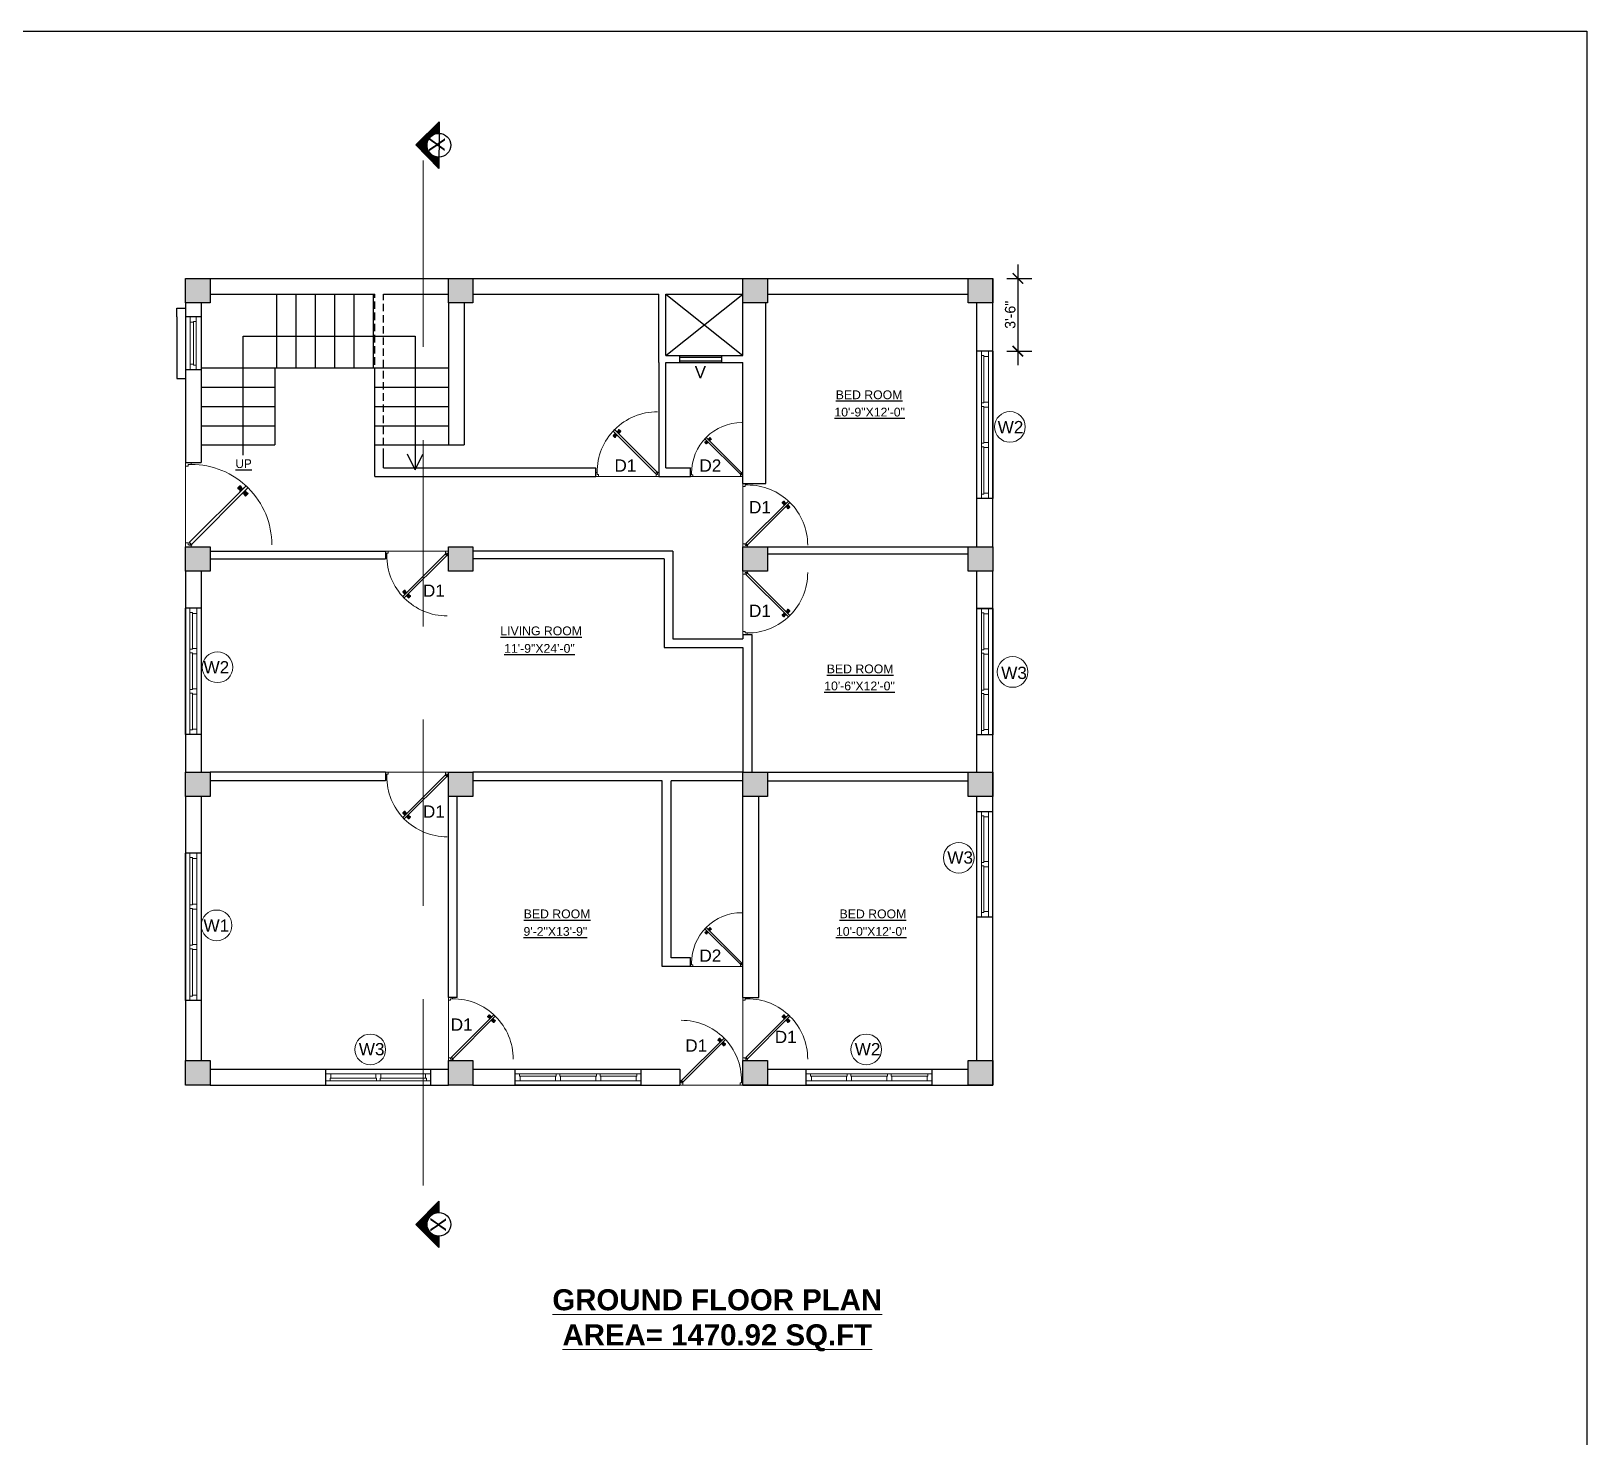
# Model space of a CAD drawing. Header units: inches. Extents: x -343 to 13887, y -13069 to -746.
# Drawn here: x 9922 to 10810, y -8053 to -7251 of the extents above; entities that cross this region are included whole.
import ezdxf

# ---------------------------------------------------------------- set-up
doc = ezdxf.new("R2010")
doc.units = ezdxf.units.IN
doc.header["$LTSCALE"] = 17
doc.header["$MEASUREMENT"] = 0
doc.linetypes.add('21_FP_00$0$HIDDEN', pattern=[0.375, 0.25, -0.125])
doc.linetypes.add('PHANTOM2', pattern=[1.25, 0.625, -0.125, 0.125, -0.125, 0.125, -0.125])
for name, color, linetype, lineweight in [('25 BOT BAR', 12, 'Continuous', 25), ('aa_section_line', 2, 'PHANTOM2', 13), ('DOOR & WIN', 1, 'Continuous', 25), ('OUTLINE', 1, 'Continuous', 25), ('PUERTAS', 7, 'Continuous', 9), ('TEXT', 231, 'Continuous', 20), ('WINDOW FRAME PLAN', 162, 'Continuous', 18)]:
    doc.layers.add(name, color=color, linetype=linetype, lineweight=lineweight)
doc.layers.add('A-Sect-Iden', color=111, linetype='Continuous')
doc.styles.add('ARCHITECTURE', font='stylu.ttf')
doc.styles.add('DIMTEXT', font='arial.ttf', dxfattribs={"height": 6})
doc.styles.add('HEADING', font='swissel.ttf')
doc.dimstyles.new('8 SCALE', dxfattribs={"dimscale": 0, "dimtxt": 6, "dimasz": 6, "dimexe": 8, "dimexo": 8, "dimgap": 1.25, "dimtad": 1, "dimdec": 0, "dimzin": 3, "dimdsep": 46, "dimlunit": 4, "dimtxsty": 'ARCHITECTURE', "dimblk": 'ARCHTICK', "dimcen": 8, "dimdle": 8, "dimclrd": 5, "dimclre": 5, "dimclrt": 7, "dimadec": 0, "dimazin": 0, "dimtfac": 0.75, "dimtdec": 0, "dimtix": 1, "dimtmove": 2, "dimatfit": 3, "dimldrblk": 'ARCHTICK', "dimfxl": 8, "dimfxlon": 1, "dimtolj": 1, "dimtzin": 0, "dimlwd": -1, "dimlwe": -1, "dimarcsym": 0})

# ---------------------------------------------------------------- blocks, each defined once
blk = doc.blocks.new('DFFDFD')
at = {"layer": 'DOOR & WIN'}
for p, q in [((-13646.78, -2252.33), (-13646.78, -2168.33)), ((-13637.78, -2168.33), (-13646.78, -2168.33)), ((-13637.78, -2168.33), (-13637.78, -2252.33)), ((-13637.78, -2252.33), (-13646.78, -2252.33)), ((-13637.78, -2252.33), (-13646.78, -2252.33))]:
    blk.add_line(p, q, dxfattribs=at)
at = {"layer": 'WINDOW FRAME PLAN'}
for p, q in [((-13644.28, -2168.33), (-13644.28, -2170.83)), ((-13644.28, -2249.83), (-13644.28, -2170.83)), ((-13644.28, -2170.83), (-13642.78, -2170.83)), ((-13642.78, -2170.83), (-13642.78, -2171.33)), ((-13642.78, -2171.33), (-13642.78, -2197.83)), ((-13642.78, -2171.33), (-13640.28, -2171.33)), ((-13640.28, -2168.33), (-13640.28, -2171.33)), ((-13640.28, -2171.33), (-13640.28, -2249.33)), ((-13644.28, -2197.83), (-13642.78, -2197.83)), ((-13644.28, -2199.83), (-13642.78, -2199.83)), ((-13642.78, -2197.33), (-13640.28, -2197.33)), ((-13642.78, -2199.83), (-13642.78, -2200.33)), ((-13642.78, -2199.83), (-13642.78, -2220.83)), ((-13642.78, -2200.33), (-13640.28, -2200.33)), ((-13644.28, -2220.83), (-13642.78, -2220.83)), ((-13644.28, -2222.83), (-13642.78, -2222.83)), ((-13642.78, -2220.33), (-13640.28, -2220.33)), ((-13642.78, -2220.83), (-13642.78, -2220.33)), ((-13642.78, -2222.83), (-13642.78, -2249.33)), ((-13642.78, -2223.33), (-13640.28, -2223.33)), ((-13644.28, -2252.33), (-13644.28, -2249.83)), ((-13644.28, -2249.83), (-13642.78, -2249.83)), ((-13642.78, -2249.33), (-13640.28, -2249.33)), ((-13642.78, -2249.83), (-13642.78, -2249.33)), ((-13640.28, -2252.33), (-13640.28, -2249.33))]:
    blk.add_line(p, q, dxfattribs=at)
blk = doc.blocks.new('3ft')
at = {"layer": 'PUERTAS', "color": 6}
for p, q in [((1.01, 2.52), (25.23, 26.74)), ((26.05, 25.92), (25.23, 26.74)), ((26.05, 25.92), (1.77, 1.64)), ((0, 2.4), (0, 0)), ((0.72, 2.4), (0, 2.4)), ((1.6, 0), (0, 0)), ((0.72, 1.52), (0.72, 2.44)), ((0.8, 1.52), (0.72, 1.52)), ((0.8, 1.52), (0.8, 2.41)), ((0.8, 1.2), (0.8, 1.52)), ((1.6, 1.2), (0.8, 1.2)), ((1.57, 1.84), (0.94, 2.47)), ((1.63, 1.89), (0.97, 2.55)), ((1.63, 1.89), (1.57, 1.84)), ((1.77, 1.64), (1.57, 1.84)), ((1.6, 0), (1.6, 1.2)), ((34.4, 0), (34.4, 1.2)), ((34.4, 1.2), (35.2, 1.2)), ((34.4, 0), (36, 0)), ((35.2, 1.2), (35.2, 2.4)), ((35.2, 2.4), (36, 2.4)), ((36, 0), (36, 2.4))]:
    blk.add_line(p, q, dxfattribs=at)
at = {"layer": 'PUERTAS', "color": 1}
for p, q in [((22.58, 26.7), (22.14, 26.26)), ((22.67, 26.73), (22.17, 26.23)), ((22.61, 26.67), (22.58, 26.7)), ((23.45, 25.91), (22.79, 26.73)), ((21.67, 25.73), (22.17, 26.23)), ((22.49, 24.95), (21.67, 25.61)), ((21.7, 25.82), (22.14, 26.26)), ((21.73, 25.79), (21.7, 25.82)), ((22.6, 24.96), (23.02, 25.38)), ((22.61, 24.25), (22.92, 24.72)), ((22.62, 24.13), (22.61, 24.14)), ((22.7, 25.07), (22.71, 25.06)), ((22.82, 25.06), (23.08, 25.32)), ((22.94, 24.95), (22.83, 25.07)), ((22.92, 24.72), (22.92, 24.72)), ((22.93, 24.94), (23.19, 25.21)), ((22.93, 24.84), (22.93, 24.83)), ((23.44, 25.81), (23.02, 25.38)), ((23.34, 25.58), (23.08, 25.32)), ((23.46, 25.47), (23.19, 25.21)), ((23.33, 25.7), (23.34, 25.69)), ((23.45, 25.46), (23.33, 25.57)), ((23.44, 23.31), (23.45, 23.3)), ((23.56, 23.3), (24.03, 23.61)), ((23.57, 25.47), (23.57, 25.47)), ((24.15, 25.79), (23.68, 25.48)), ((23.68, 25.48), (23.68, 25.48)), ((24.03, 23.61), (24.03, 23.62)), ((24.14, 23.62), (24.14, 23.62)), ((24.25, 23.62), (24.51, 23.89)), ((24.27, 25.78), (24.26, 25.79)), ((24.26, 23.29), (24.69, 23.71)), ((24.26, 23.63), (24.37, 23.52)), ((24.26, 23.18), (24.92, 22.37)), ((24.37, 23.52), (24.63, 23.77)), ((24.37, 23.4), (24.37, 23.4)), ((24.78, 24.15), (24.51, 23.89)), ((24.89, 24.03), (24.63, 23.77)), ((25.11, 24.14), (24.69, 23.71)), ((24.77, 24.14), (24.88, 24.03)), ((24.79, 24.38), (24.78, 24.37)), ((24.78, 24.26), (24.78, 24.26)), ((25.1, 24.84), (24.79, 24.38)), ((25, 24.03), (25, 24.03)), ((25.04, 22.36), (25.54, 22.86)), ((25.09, 24.96), (25.1, 24.95)), ((25.1, 22.42), (25.13, 22.39)), ((25.13, 22.39), (25.57, 22.83)), ((25.22, 24.14), (26.03, 23.48)), ((26.04, 23.37), (25.54, 22.86)), ((26.01, 23.27), (25.57, 22.83)), ((25.98, 23.3), (26.01, 23.27))]:
    blk.add_line(p, q, dxfattribs=at)
at = {"layer": 'PUERTAS', "color": 8}
for p, q in [((23.41, 25.77), (22.65, 26.71)), ((23.46, 25.83), (22.72, 26.75)), ((22.57, 24.94), (21.65, 25.68)), ((22.63, 24.99), (21.69, 25.75)), ((22.74, 25.1), (21.84, 25.9)), ((22.13, 26.28), (21.98, 26.13)), ((22.88, 25.24), (22.01, 26.06)), ((22.13, 26.28), (22.27, 26.42)), ((22.29, 26.41), (22.27, 26.42)), ((23.16, 25.52), (22.34, 26.39)), ((23.3, 25.66), (22.5, 26.56)), ((22.69, 24.32), (23.02, 24.83)), ((22.95, 24.96), (22.84, 25.07)), ((22.98, 24.99), (22.86, 25.1)), ((23.03, 25.04), (22.91, 25.15)), ((22.91, 24.53), (23.1, 24.91)), ((23.11, 25.12), (22.99, 25.23)), ((23.13, 24.76), (23.18, 24.99)), ((23.28, 25.3), (23.17, 25.41)), ((23.36, 25.37), (23.25, 25.49)), ((23.31, 24.94), (23.28, 25.08)), ((23.41, 25.43), (23.3, 25.54)), ((23.46, 25.09), (23.32, 25.13)), ((23.44, 25.45), (23.33, 25.56)), ((23.64, 25.27), (23.41, 25.22)), ((23.87, 25.49), (23.49, 25.3)), ((24.08, 25.71), (23.57, 25.38)), ((23.63, 23.38), (24.14, 23.72)), ((23.84, 23.6), (24.22, 23.79)), ((24.07, 23.82), (24.3, 23.88)), ((24.25, 24), (24.39, 23.97)), ((24.25, 23.26), (24.99, 22.34)), ((24.27, 23.64), (24.38, 23.53)), ((24.3, 23.67), (24.41, 23.56)), ((24.3, 23.32), (25.06, 22.38)), ((24.35, 23.72), (24.46, 23.61)), ((24.4, 24.15), (24.43, 24.01)), ((24.41, 23.43), (25.2, 22.53)), ((24.43, 23.8), (24.54, 23.69)), ((24.58, 24.33), (24.52, 24.1)), ((24.55, 23.57), (25.37, 22.7)), ((24.6, 23.97), (24.72, 23.86)), ((24.8, 24.56), (24.61, 24.18)), ((25.02, 24.77), (24.68, 24.26)), ((24.68, 24.05), (24.79, 23.94)), ((24.73, 24.1), (24.85, 23.99)), ((24.76, 24.13), (24.87, 24.02)), ((24.83, 23.85), (25.7, 23.03)), ((24.97, 23.99), (25.87, 23.2)), ((25.08, 24.1), (26.02, 23.34)), ((25.14, 24.15), (26.06, 23.41)), ((25.58, 22.82), (25.43, 22.67)), ((25.58, 22.82), (25.73, 22.97)), ((25.72, 22.98), (25.73, 22.97)), ((0, 0), (36, 0))]:
    blk.add_line(p, q, dxfattribs=at)
at = {"layer": 'PUERTAS', "color": 2}
for p, q in [((21.99, 26.11), (21.98, 26.13)), ((25.42, 22.68), (25.43, 22.67))]:
    blk.add_line(p, q, dxfattribs=at)
at = {"layer": 'PUERTAS', "color": 6}
for radius in [0.155, 0.0752]:
    blk.add_circle((0.82, 2.56), radius, dxfattribs=at)
blk.add_arc((0.82, 2.56), 34.38, 359.72845, 90.03333, dxfattribs=at)
at = {"layer": 'PUERTAS', "color": 1}
for centre, start, end in [((22.73, 26.68), 38.92363, 135), ((22.54, 25.01), 231.07637, 315), ((22.67, 24.2), 135, 225), ((22.77, 25.12), 225, 315), ((22.99, 24.89), 135, 219.74275), ((22.87, 24.78), 315, 39.74275), ((23.28, 25.63), 315, 45), ((23.39, 25.86), 315, 38.92363), ((23.51, 23.36), 225, 315), ((23.51, 25.41), 50.25725, 135), ((23.62, 25.53), 230.25725, 315), ((24.09, 23.56), 50.25725, 135), ((24.2, 23.68), 230.25725, 315), ((24.2, 25.73), 45, 135), ((24.32, 23.23), 135, 218.92363), ((24.42, 23.46), 135, 225), ((24.84, 24.31), 135, 219.74275), ((24.72, 24.21), 315, 39.74275), ((24.94, 23.98), 45, 135), ((24.98, 22.42), 218.92363, 315), ((25.04, 24.89), 315, 45), ((25.17, 24.08), 51.07637, 135), ((25.98, 23.42), 315, 51.07637)]:
    blk.add_arc(centre, 0.08, start, end, dxfattribs=at)
blk = doc.blocks.new('*U2802')
at = {"color": 3, "xscale": -1}
blk.add_blockref('3ft', (42, 0), dxfattribs=at)
blk = doc.blocks.new('ffddd')
at = {"layer": 'DOOR & WIN'}
for p, q in [((-13345.31, -2388.07), (-13345.31, -2316.07)), ((-13336.31, -2316.07), (-13345.31, -2316.07)), ((-13336.31, -2316.07), (-13336.31, -2388.07)), ((-13336.31, -2388.07), (-13345.31, -2388.07)), ((-13336.31, -2388.07), (-13345.31, -2388.07))]:
    blk.add_line(p, q, dxfattribs=at)
at = {"layer": 'WINDOW FRAME PLAN'}
for p, q in [((-13342.81, -2316.07), (-13342.81, -2318.57)), ((-13338.81, -2316.07), (-13338.81, -2319.07)), ((-13342.81, -2385.57), (-13342.81, -2318.57)), ((-13342.81, -2318.57), (-13341.31, -2318.57)), ((-13341.31, -2318.57), (-13341.31, -2319.07)), ((-13341.31, -2319.07), (-13341.31, -2339.57)), ((-13341.31, -2319.07), (-13338.81, -2319.07)), ((-13338.81, -2319.07), (-13338.81, -2385.07)), ((-13342.81, -2339.57), (-13341.31, -2339.57)), ((-13342.81, -2341.57), (-13341.31, -2341.57)), ((-13341.31, -2339.07), (-13338.81, -2339.07)), ((-13341.31, -2341.57), (-13341.31, -2342.07)), ((-13341.31, -2341.57), (-13341.31, -2362.57)), ((-13341.31, -2342.07), (-13338.81, -2342.07)), ((-13342.81, -2362.57), (-13341.31, -2362.57)), ((-13342.81, -2364.57), (-13341.31, -2364.57)), ((-13341.31, -2362.07), (-13338.81, -2362.07)), ((-13341.31, -2362.57), (-13341.31, -2362.07)), ((-13341.31, -2364.57), (-13341.31, -2385.57)), ((-13341.31, -2365.07), (-13338.81, -2365.07)), ((-13342.81, -2388.07), (-13342.81, -2385.57)), ((-13342.81, -2385.57), (-13341.31, -2385.57)), ((-13341.31, -2385.07), (-13338.81, -2385.07)), ((-13341.31, -2385.57), (-13341.31, -2385.07)), ((-13338.81, -2388.07), (-13338.81, -2385.07))]:
    blk.add_line(p, q, dxfattribs=at)
blk = doc.blocks.new('*U3029')
at = {"layer": 'PUERTAS', "color": 2}
for p, q in [((11.61, 30.24), (12.57, 31.2)), ((40.83, 2.94), (12.57, 31.2)), ((11.61, 30.24), (39.94, 1.92)), ((12.35, 26.47), (12.33, 26.45)), ((16.34, 30.46), (16.36, 30.48)), ((0, 0), (0, 2.8)), ((0.93, 2.8), (0, 2.8)), ((1.87, 0), (0, 0)), ((0.93, 1.4), (0.93, 2.8)), ((1.87, 1.4), (0.93, 1.4)), ((1.87, 0), (1.87, 1.4)), ((39.94, 1.92), (40.16, 2.14)), ((40.1, 2.21), (40.86, 2.97)), ((40.1, 2.21), (40.16, 2.14)), ((40.13, 0), (40.13, 1.4)), ((40.13, 1.4), (41.07, 1.4)), ((40.13, 0), (42, 0)), ((40.16, 2.14), (40.9, 2.88)), ((41.07, 1.77), (41.07, 2.81)), ((41.07, 1.4), (41.07, 1.77)), ((41.07, 1.77), (41.16, 1.77)), ((41.16, 1.77), (41.16, 2.85)), ((41.16, 2.8), (42, 2.8)), ((42, 2.8), (42, 0))]:
    blk.add_line(p, q, dxfattribs=at)
at = {"layer": 'PUERTAS', "color": 8}
for p, q in [((14.63, 30.14), (15.5, 31.21)), ((14.69, 30.07), (15.57, 31.16)), ((12.67, 28.18), (11.59, 27.31)), ((12.74, 28.12), (11.65, 27.23)), ((12.87, 27.99), (11.82, 27.06)), ((12, 26.81), (11.98, 26.79)), ((12.15, 26.62), (11.98, 26.79)), ((13.04, 27.82), (12.01, 26.87)), ((12.15, 26.62), (12.33, 26.45)), ((13.36, 27.5), (12.4, 26.48)), ((13.52, 27.34), (12.6, 26.28)), ((13.65, 27.21), (12.77, 26.11)), ((12.82, 28.9), (13.2, 28.3)), ((13.71, 27.14), (12.84, 26.06)), ((13.12, 28.15), (12.99, 28.02)), ((13.14, 28.12), (13.01, 27.99)), ((13.06, 28.65), (13.29, 28.21)), ((13.2, 28.06), (13.07, 27.93)), ((13.3, 27.97), (13.17, 27.84)), ((13.33, 28.39), (13.39, 28.12)), ((13.5, 27.76), (13.37, 27.63)), ((13.59, 27.67), (13.46, 27.54)), ((13.54, 28.18), (13.49, 28.01)), ((13.65, 27.61), (13.52, 27.48)), ((13.71, 28), (13.54, 27.96)), ((13.68, 27.58), (13.55, 27.45)), ((13.92, 27.79), (13.65, 27.86)), ((14.18, 27.53), (13.75, 27.76)), ((14.43, 27.28), (13.83, 27.67)), ((13.91, 29.99), (14.5, 29.61)), ((14.16, 29.74), (14.59, 29.52)), ((14.42, 29.48), (14.69, 29.42)), ((14.63, 29.27), (14.8, 29.31)), ((14.66, 29.69), (14.79, 29.82)), ((14.68, 29.66), (14.82, 29.79)), ((14.74, 29.6), (14.87, 29.73)), ((14.8, 29.09), (14.85, 29.26)), ((14.82, 29.94), (15.74, 30.99)), ((14.84, 29.51), (14.97, 29.64)), ((15.01, 28.89), (14.95, 29.16)), ((14.98, 29.77), (15.94, 30.79)), ((15.04, 29.3), (15.17, 29.43)), ((15.28, 28.62), (15.05, 29.06)), ((15.14, 29.21), (15.27, 29.34)), ((15.52, 28.37), (15.14, 28.97)), ((15.2, 29.15), (15.33, 29.28)), ((15.22, 29.12), (15.35, 29.25)), ((15.31, 29.45), (16.33, 30.41)), ((15.47, 29.29), (16.52, 30.21)), ((15.6, 29.16), (16.69, 30.04)), ((15.67, 29.09), (16.75, 29.96)), ((15.99, 30.81), (16.01, 30.83)), ((16.19, 30.65), (16.01, 30.83)), ((16.19, 30.65), (16.36, 30.48)), ((0, 0), (42, 0))]:
    blk.add_line(p, q, dxfattribs=at)
at = {"layer": 'PUERTAS', "color": 1}
for p, q in [((14.64, 30.23), (15.41, 31.18)), ((15.55, 31.19), (16.13, 30.6)), ((15.62, 31.12), (15.65, 31.15)), ((15.65, 31.15), (16.17, 30.63)), ((11.62, 27.26), (12.21, 26.67)), ((12.58, 28.16), (11.63, 27.4)), ((11.69, 27.19), (11.66, 27.15)), ((11.66, 27.15), (12.17, 26.64)), ((12.69, 26.12), (12.17, 26.64)), ((12.79, 26.09), (12.21, 26.67)), ((12.72, 26.16), (12.69, 26.12)), ((12.7, 28.16), (13.2, 27.66)), ((12.73, 29.12), (12.72, 29.11)), ((12.72, 28.98), (13.08, 28.44)), ((12.83, 28.03), (12.84, 28.04)), ((13.7, 27.04), (12.93, 26.09)), ((12.97, 28.04), (13.27, 27.74)), ((13.11, 28.16), (12.98, 28.03)), ((13.08, 28.44), (13.08, 28.43)), ((13.09, 28.3), (13.09, 28.3)), ((13.09, 28.17), (13.4, 27.87)), ((13.69, 27.17), (13.2, 27.66)), ((13.57, 27.43), (13.27, 27.74)), ((13.71, 27.56), (13.4, 27.87)), ((13.69, 27.57), (13.56, 27.44)), ((13.56, 27.3), (13.57, 27.3)), ((13.69, 30.08), (13.7, 30.09)), ((13.83, 30.09), (14.37, 29.73)), ((13.83, 27.55), (13.84, 27.56)), ((13.97, 27.54), (13.96, 27.55)), ((14.51, 27.19), (13.97, 27.54)), ((14.37, 29.73), (14.38, 29.72)), ((14.51, 29.72), (14.5, 29.72)), ((14.63, 29.71), (14.94, 29.41)), ((14.65, 27.2), (14.64, 27.19)), ((14.65, 30.11), (15.14, 29.61)), ((14.65, 29.7), (14.78, 29.83)), ((14.78, 29.98), (14.77, 29.97)), ((14.77, 29.84), (15.07, 29.54)), ((15.25, 29.1), (14.94, 29.41)), ((15.37, 29.24), (15.07, 29.54)), ((15.64, 29.12), (15.14, 29.61)), ((15.23, 29.11), (15.36, 29.24)), ((15.25, 28.97), (15.25, 28.97)), ((15.26, 28.84), (15.25, 28.84)), ((15.62, 28.3), (15.26, 28.84)), ((15.51, 29.24), (15.5, 29.24)), ((15.61, 28.15), (15.62, 28.16)), ((15.76, 29.11), (16.71, 29.88)), ((16.72, 30.01), (16.13, 30.6)), ((16.68, 30.12), (16.17, 30.63)), ((16.65, 30.09), (16.68, 30.12))]:
    blk.add_line(p, q, dxfattribs=at)
at = {"layer": 'PUERTAS', "color": 2}
for radius in [0.181, 0.0878]:
    blk.add_circle((41.04, 2.99), radius, dxfattribs=at)
at = {"layer": 'PUERTAS', "color": 8}
blk.add_arc((41.04, 2.99), 40.11, 89.96667, 180.27155, dxfattribs=at)
at = {"layer": 'PUERTAS', "color": 1}
for centre, start, end in [((15.48, 31.12), 45, 141.07637), ((11.69, 27.33), 128.92363, 225), ((12.63, 28.09), 45, 128.92363), ((12.79, 29.04), 135, 225), ((12.86, 26.15), 225, 321.07637), ((12.9, 27.97), 45, 135), ((13.16, 28.24), 140.25725, 225), ((13.02, 28.36), 320.25725, 45), ((13.5, 27.37), 315, 45), ((13.62, 27.1), 321.07637, 45), ((13.76, 30.02), 45, 135), ((13.77, 27.63), 225, 309.74275), ((13.9, 27.49), 45, 129.74275), ((14.44, 29.79), 225, 309.74275), ((14.57, 29.65), 45, 129.74275), ((14.58, 27.25), 225, 315), ((14.71, 30.17), 141.07637, 225), ((14.84, 29.91), 135, 225), ((15.32, 28.91), 140.25725, 225), ((15.18, 29.03), 320.25725, 45), ((15.44, 29.3), 225, 315), ((15.55, 28.23), 315, 45), ((15.7, 29.18), 225, 308.92363)]:
    blk.add_arc(centre, 0.0933, start, end, dxfattribs=at)
blk = doc.blocks.new('*U3030')
at = {"color": 3}
blk.add_blockref('3ft', (0, 0), dxfattribs=at)
blk = doc.blocks.new('2ft6in')
at = {"layer": 'PUERTAS', "color": 2}
for p, q in [((0.84, 2.1), (21.02, 22.28)), ((21.71, 21.6), (1.47, 1.37)), ((18.33, 21.76), (18.31, 21.77)), ((21.71, 21.6), (21.02, 22.28)), ((21.18, 18.9), (21.2, 18.89)), ((0, 2), (0, 0)), ((0.6, 2), (0, 2)), ((1.33, 0), (0, 0)), ((0.6, 1.26), (0.6, 2.04)), ((0.67, 1.26), (0.6, 1.26)), ((0.67, 1.26), (0.67, 2.01)), ((0.67, 1), (0.67, 1.26)), ((1.33, 1), (0.67, 1)), ((1.31, 1.53), (0.79, 2.06)), ((1.36, 1.58), (0.81, 2.12)), ((1.36, 1.58), (1.31, 1.53)), ((1.47, 1.37), (1.31, 1.53)), ((1.33, 0), (1.33, 1)), ((28.67, 0), (28.67, 1)), ((28.67, 1), (29.33, 1)), ((28.67, 0), (30, 0)), ((29.33, 1), (29.33, 2)), ((29.33, 2), (30, 2)), ((30, 0), (30, 2))]:
    blk.add_line(p, q, dxfattribs=at)
at = {"layer": 'PUERTAS', "color": 8}
for p, q in [((18.81, 20.78), (18.04, 21.4)), ((18.86, 20.83), (18.08, 21.46)), ((18.95, 20.92), (18.2, 21.58)), ((18.44, 21.9), (18.31, 21.77)), ((19.07, 21.03), (18.34, 21.72)), ((18.44, 21.9), (18.56, 22.02)), ((18.58, 22.01), (18.56, 22.02)), ((19.3, 21.26), (18.61, 22)), ((19.42, 21.38), (18.75, 22.14)), ((19.51, 21.48), (18.88, 22.26)), ((18.91, 20.27), (19.19, 20.69)), ((19.55, 21.53), (18.93, 22.3)), ((19.13, 20.8), (19.03, 20.9)), ((19.15, 20.82), (19.05, 20.92)), ((19.09, 20.44), (19.25, 20.76)), ((19.19, 20.87), (19.1, 20.96)), ((19.25, 20.93), (19.16, 21.02)), ((19.28, 20.63), (19.32, 20.83)), ((19.4, 21.08), (19.31, 21.17)), ((19.47, 21.15), (19.38, 21.24)), ((19.43, 20.78), (19.4, 20.9)), ((19.51, 21.19), (19.42, 21.28)), ((19.55, 20.91), (19.43, 20.94)), ((19.53, 21.21), (19.44, 21.3)), ((19.7, 21.06), (19.51, 21.01)), ((19.89, 21.24), (19.58, 21.08)), ((20.07, 21.42), (19.64, 21.15)), ((19.69, 19.49), (20.12, 19.76)), ((19.87, 19.67), (20.18, 19.83)), ((20.06, 19.85), (20.25, 19.9)), ((20.21, 20), (20.33, 19.97)), ((20.21, 19.38), (20.83, 18.61)), ((20.23, 19.7), (20.32, 19.61)), ((20.25, 19.72), (20.34, 19.63)), ((20.25, 19.43), (20.88, 18.65)), ((20.29, 19.76), (20.38, 19.67)), ((20.33, 20.13), (20.36, 20.01)), ((20.34, 19.53), (21, 18.77)), ((20.36, 19.83), (20.45, 19.74)), ((20.48, 20.28), (20.44, 20.08)), ((20.46, 19.64), (21.14, 18.91)), ((20.5, 19.98), (20.6, 19.89)), ((20.67, 20.47), (20.51, 20.15)), ((20.85, 20.64), (20.57, 20.22)), ((20.57, 20.04), (20.66, 19.95)), ((20.61, 20.09), (20.7, 19.99)), ((20.63, 20.11), (20.72, 20.01)), ((20.69, 19.87), (21.42, 19.19)), ((20.81, 19.99), (21.56, 19.33)), ((20.9, 20.08), (21.68, 19.45)), ((20.95, 20.13), (21.72, 19.51)), ((21.32, 19.01), (21.2, 18.89)), ((21.32, 19.01), (21.44, 19.14)), ((21.43, 19.15), (21.44, 19.14)), ((0, 0), (30, 0))]:
    blk.add_line(p, q, dxfattribs=at)
at = {"layer": 'PUERTAS', "color": 1}
for p, q in [((18.06, 21.44), (18.48, 21.86)), ((18.74, 20.79), (18.06, 21.34)), ((18.08, 21.51), (18.45, 21.88)), ((18.11, 21.49), (18.08, 21.51)), ((18.82, 22.25), (18.45, 21.88)), ((18.9, 22.28), (18.48, 21.86)), ((18.84, 22.23), (18.82, 22.25)), ((18.83, 20.8), (19.18, 21.15)), ((18.84, 20.21), (19.1, 20.6)), ((18.85, 20.11), (18.84, 20.12)), ((18.92, 20.89), (18.93, 20.88)), ((19.54, 21.59), (18.99, 22.27)), ((19.02, 20.88), (19.24, 21.1)), ((19.12, 20.8), (19.03, 20.89)), ((19.1, 20.7), (19.11, 20.69)), ((19.1, 20.6), (19.1, 20.6)), ((19.11, 20.79), (19.33, 21.01)), ((19.54, 21.5), (19.18, 21.15)), ((19.45, 21.31), (19.24, 21.1)), ((19.55, 21.22), (19.33, 21.01)), ((19.45, 21.41), (19.45, 21.41)), ((19.54, 21.22), (19.45, 21.31)), ((19.53, 19.43), (19.54, 19.42)), ((19.64, 21.23), (19.64, 21.23)), ((19.64, 19.42), (20.02, 19.67)), ((19.74, 21.24), (19.73, 21.23)), ((20.12, 21.49), (19.74, 21.24)), ((20.02, 19.67), (20.03, 19.68)), ((20.12, 19.68), (20.12, 19.68)), ((20.21, 19.69), (20.43, 19.9)), ((20.22, 21.48), (20.22, 21.49)), ((20.22, 19.41), (20.57, 19.76)), ((20.22, 19.69), (20.31, 19.6)), ((20.22, 19.32), (20.76, 18.64)), ((20.31, 19.6), (20.52, 19.81)), ((20.31, 19.5), (20.31, 19.5)), ((20.65, 20.12), (20.43, 19.9)), ((20.74, 20.03), (20.52, 19.81)), ((20.93, 20.11), (20.57, 19.76)), ((20.64, 20.11), (20.73, 20.02)), ((20.66, 20.31), (20.65, 20.31)), ((20.65, 20.21), (20.65, 20.22)), ((20.91, 20.7), (20.66, 20.31)), ((20.84, 20.02), (20.83, 20.03)), ((20.86, 18.63), (21.28, 19.05)), ((20.91, 20.8), (20.91, 20.79)), ((20.91, 18.68), (20.94, 18.66)), ((20.94, 18.66), (21.31, 19.03)), ((21.02, 20.12), (21.7, 19.57)), ((21.7, 19.47), (21.28, 19.05)), ((21.67, 19.4), (21.31, 19.03)), ((21.65, 19.42), (21.67, 19.4))]:
    blk.add_line(p, q, dxfattribs=at)
at = {"layer": 'PUERTAS', "color": 2}
for radius in [0.129, 0.0627]:
    blk.add_circle((0.68, 2.14), radius, dxfattribs=at)
at = {"layer": 'PUERTAS', "color": 8}
blk.add_arc((0.68, 2.14), 28.65, 359.72845, 90.03333, dxfattribs=at)
at = {"layer": 'PUERTAS', "color": 1}
for centre, start, end in [((18.78, 20.84), 231.07637, 315), ((18.89, 20.16), 135, 225), ((18.94, 22.23), 38.92363, 135), ((18.97, 20.93), 225, 315), ((19.16, 20.74), 135, 219.74275), ((19.06, 20.65), 315, 39.74275), ((19.4, 21.36), 315, 45), ((19.49, 21.55), 315, 38.92363), ((19.59, 19.47), 225, 315), ((19.6, 21.18), 50.25725, 135), ((19.68, 21.28), 230.25725, 315), ((20.07, 19.63), 50.25725, 135), ((20.17, 21.44), 45, 135), ((20.16, 19.73), 230.25725, 315), ((20.27, 19.36), 135, 218.92363), ((20.35, 19.55), 135, 225), ((20.7, 20.26), 135, 219.74275), ((20.6, 20.17), 315, 39.74275), ((20.78, 19.98), 45, 135), ((20.82, 18.68), 218.92363, 315), ((20.87, 20.75), 315, 45), ((20.98, 20.07), 51.07637, 135), ((21.65, 19.52), 315, 51.07637)]:
    blk.add_arc(centre, 0.0667, start, end, dxfattribs=at)
blk = doc.blocks.new('*U2794')
at = {"color": 3, "xscale": -1}
blk.add_blockref('2ft6in', (42, 0), dxfattribs=at)
blk = doc.blocks.new('*U2795')
at = {"color": 3, "xscale": -1}
blk.add_blockref('3ft', (42, 0), dxfattribs=at)
blk = doc.blocks.new("5'")
at = {"layer": 'WINDOW FRAME PLAN'}
for p, q in [((10026.35, -7897.24), (10086.35, -7897.24)), ((10026.35, -7897.24), (10026.35, -7901.24)), ((10026.35, -7897.24), (10029.35, -7897.24)), ((10029.35, -7899.74), (10029.35, -7897.24)), ((10054.85, -7899.74), (10054.85, -7897.24)), ((10054.85, -7897.24), (10057.85, -7897.24)), ((10057.85, -7899.74), (10057.85, -7897.24)), ((10086.35, -7897.24), (10083.35, -7897.24)), ((10083.35, -7899.74), (10083.35, -7897.24)), ((10086.35, -7897.24), (10086.35, -7901.24)), ((10026.35, -7901.24), (10086.35, -7901.24)), ((10026.35, -7901.24), (10028.85, -7901.24)), ((10028.85, -7901.24), (10028.85, -7899.74)), ((10028.85, -7899.74), (10029.35, -7899.74)), ((10029.35, -7899.74), (10054.85, -7899.74)), ((10055.35, -7899.74), (10054.85, -7899.74)), ((10055.35, -7901.24), (10055.35, -7899.74)), ((10057.35, -7901.24), (10057.35, -7899.74)), ((10057.85, -7899.74), (10057.35, -7899.74)), ((10057.85, -7899.74), (10083.35, -7899.74)), ((10083.85, -7899.74), (10083.35, -7899.74)), ((10083.85, -7901.24), (10083.85, -7899.74)), ((10086.35, -7901.24), (10083.85, -7901.24))]:
    blk.add_line(p, q, dxfattribs=at)
blk = doc.blocks.new('_ArchTick')
at = {"color": 0, "linetype": 'ByBlock', "const_width": 0.15}
blk.add_lwpolyline([(-0.5, -0.5), (0.5, 0.5)], dxfattribs=at)
blk = doc.blocks.new('*D3072')
at = {"layer": '25 BOT BAR', "color": 5, "transparency": 16777216}
for p, q in [((10485.1, -7384.28), (10485.1, -7441.78)), ((10478.75, -7392.28), (10493.1, -7392.28)), ((10478.75, -7433.78), (10493.1, -7433.78))]:
    blk.add_line(p, q, dxfattribs=at)
at = {"layer": 'Defpoints', "color": 0, "transparency": 16777216}
for p in [(10470.75, -7392.28), (10470.75, -7433.78), (10485.1, -7433.78)]:
    blk.add_point(p, dxfattribs=at)
at = {"layer": '25 BOT BAR', "color": 5, "transparency": 16777216, "xscale": 6, "yscale": 6, "zscale": 6}
for p, rotation in [((10485.1, -7392.28), 90), ((10485.1, -7433.78), 270)]:
    blk.add_blockref('_ArchTick', p, dxfattribs=dict(at, rotation=rotation))
at = {"layer": '25 BOT BAR', "color": 7, "transparency": 16777216, "insert": (10480.74, -7413.03), "char_height": 6, "attachment_point": 5, "rotation": 90, "style": 'ARCHITECTURE'}
blk.add_mtext('\\A1;3\'-6"', dxfattribs=at)

msp = doc.modelspace()

# ---------------------------------------------------------------- hatches: boundary and pattern name
at = {"layer": 'A-Sect-Iden', "ltscale": 0.5}
h = msp.add_hatch(dxfattribs=at)
h.set_pattern_fill('ANSI37', color=2, scale=5, style=0)
h.set_pattern_definition([(45, (-15694.25335, -13497.8564), (-0.441941738, 0.441941738), []), (135, (-15694.25335, -13497.8564), (-0.441941738, -0.441941738), [])])
h.paths.add_polyline_path([(10154.75, -7323.09), (10154.69, -7329.58), (10141.58, -7316.2), (10154.96, -7303.1), (10154.89, -7309.59, 1)])
h = msp.add_hatch(dxfattribs=at)
h.set_pattern_fill('ANSI37', color=2, scale=5, style=0)
h.set_pattern_definition([(45, (-15694.22874, -14113.2303), (-0.441941738, 0.441941738), []), (135, (-15694.22874, -14113.2303), (-0.441941738, -0.441941738), [])])
h.paths.add_polyline_path([(10154.85, -7938.46), (10154.85, -7944.96), (10141.6, -7931.71), (10154.85, -7918.47), (10154.85, -7924.96, 1)])
at = {"layer": 'DOOR & WIN'}
h = msp.add_hatch(color=256, dxfattribs=at)
h.dxf.hatch_style = 1
h.paths.add_polyline_path([(10024.29, -7392.28), (10010.29, -7392.28), (10010.29, -7406.28), (10024.29, -7406.28)])
h = msp.add_hatch(color=256, dxfattribs=at)
h.dxf.hatch_style = 1
h.paths.add_polyline_path([(10174.29, -7392.28), (10160.29, -7392.28), (10160.29, -7406.28), (10174.29, -7406.28)])
h = msp.add_hatch(color=256, dxfattribs=at)
h.dxf.hatch_style = 1
h.paths.add_polyline_path([(10342.29, -7392.28), (10328.29, -7392.28), (10328.29, -7406.28), (10342.29, -7406.28)])
h = msp.add_hatch(color=256, dxfattribs=at)
h.dxf.hatch_style = 1
h.paths.add_polyline_path([(10470.75, -7392.28), (10456.75, -7392.28), (10456.75, -7406.28), (10470.75, -7406.28)])
h = msp.add_hatch(color=256, dxfattribs=at)
h.dxf.hatch_style = 1
h.paths.add_polyline_path([(10024.29, -7545.28), (10010.29, -7545.28), (10010.29, -7559.28), (10024.29, -7559.28)])
h = msp.add_hatch(color=256, dxfattribs=at)
h.dxf.hatch_style = 1
h.paths.add_polyline_path([(10174.29, -7545.28), (10160.29, -7545.28), (10160.29, -7559.28), (10174.29, -7559.28)])
h = msp.add_hatch(color=256, dxfattribs=at)
h.dxf.hatch_style = 1
h.paths.add_polyline_path([(10342.29, -7545.28), (10328.29, -7545.28), (10328.29, -7559.28), (10342.29, -7559.28)])
h = msp.add_hatch(color=256, dxfattribs=at)
h.dxf.hatch_style = 1
h.paths.add_polyline_path([(10470.75, -7545.28), (10456.75, -7545.28), (10456.75, -7559.28), (10470.75, -7559.28)])
h = msp.add_hatch(color=256, dxfattribs=at)
h.dxf.hatch_style = 1
h.paths.add_polyline_path([(10024.29, -7673.76), (10010.29, -7673.76), (10010.29, -7687.76), (10024.29, -7687.76)])
h = msp.add_hatch(color=256, dxfattribs=at)
h.dxf.hatch_style = 1
h.paths.add_polyline_path([(10174.29, -7673.76), (10160.29, -7673.76), (10160.29, -7687.76), (10174.29, -7687.76)])
h = msp.add_hatch(color=256, dxfattribs=at)
h.dxf.hatch_style = 1
h.paths.add_polyline_path([(10342.29, -7673.76), (10328.29, -7673.76), (10328.29, -7687.76), (10342.29, -7687.76)])
h = msp.add_hatch(color=256, dxfattribs=at)
h.dxf.hatch_style = 1
h.paths.add_polyline_path([(10470.75, -7673.76), (10456.75, -7673.76), (10456.75, -7687.76), (10470.75, -7687.76)])
h = msp.add_hatch(color=256, dxfattribs=at)
h.dxf.hatch_style = 1
h.paths.add_polyline_path([(10024.29, -7838.28), (10010.29, -7838.28), (10010.29, -7852.28), (10024.29, -7852.28)])
h = msp.add_hatch(color=256, dxfattribs=at)
h.dxf.hatch_style = 1
h.paths.add_polyline_path([(10174.29, -7838.28), (10160.29, -7838.28), (10160.29, -7852.28), (10174.29, -7852.28)])
h = msp.add_hatch(color=256, dxfattribs=at)
h.dxf.hatch_style = 1
h.paths.add_polyline_path([(10342.29, -7838.28), (10328.29, -7838.28), (10328.29, -7852.28), (10342.29, -7852.28)])
h = msp.add_hatch(color=256, dxfattribs=at)
h.dxf.hatch_style = 1
h.paths.add_polyline_path([(10470.75, -7838.28), (10456.75, -7838.28), (10456.75, -7852.28), (10470.75, -7852.28)])

# ---------------------------------------------------------------- linework, layer by layer
at = {"layer": '25 BOT BAR'}
for p, q in [((10024.29, -7392.28), (10160.29, -7392.28)), ((10005.29, -7414.28), (10005.29, -7409.28)), ((10005.29, -7409.28), (10010.29, -7409.28)), ((10010.29, -7406.28), (10010.29, -7425.46)), ((10019.29, -7406.28), (10019.29, -7497.28)), ((10024.29, -7401.28), (10118.29, -7401.28)), ((10062.29, -7401.28), (10062.29, -7443.28)), ((10073.29, -7401.28), (10073.29, -7443.28)), ((10084.29, -7401.28), (10084.29, -7443.28)), ((10095.29, -7401.28), (10095.29, -7443.28)), ((10106.29, -7401.28), (10106.29, -7443.28)), ((10117.29, -7401.28), (10117.29, -7443.28)), ((10123.29, -7401.28), (10160.29, -7401.28)), ((10160.29, -7406.28), (10160.29, -7487.28)), ((10169.29, -7406.28), (10169.29, -7487.28)), ((10280.29, -7440.28), (10280.29, -7401.28)), ((10284.29, -7436.28), (10328.29, -7401.28)), ((10284.29, -7401.28), (10328.29, -7436.28)), ((10005.29, -7414.28), (10005.29, -7444.28)), ((10010.29, -7414.28), (10010.29, -7444.28)), ((10019.29, -7414.28), (10010.29, -7414.28)), ((10043.29, -7493.07), (10043.29, -7425.28)), ((10043.29, -7425.28), (10141.29, -7425.28)), ((10141.29, -7425.28), (10141.29, -7501.41)), ((10292.29, -7440.28), (10292.29, -7436.28)), ((10316.29, -7440.28), (10316.29, -7436.28)), ((10005.29, -7444.28), (10005.29, -7449.28)), ((10010.29, -7444.28), (10010.29, -7497.28)), ((10010.29, -7444.28), (10019.29, -7444.28)), ((10019.29, -7443.28), (10061.29, -7443.28)), ((10061.29, -7443.28), (10061.29, -7487.28)), ((10061.29, -7443.28), (10118.29, -7443.28)), ((10116.29, -7443.28), (10160.29, -7443.28)), ((10118.29, -7505.28), (10118.29, -7443.28)), ((10292.29, -7437.28), (10316.29, -7437.28)), ((10292.29, -7439.28), (10316.29, -7439.28)), ((10005.29, -7449.28), (10010.29, -7449.28)), ((10019.29, -7454.28), (10061.29, -7454.28)), ((10118.29, -7454.28), (10160.29, -7454.28)), ((10019.29, -7465.28), (10061.29, -7465.28)), ((10118.29, -7465.28), (10160.29, -7465.28)), ((10019.29, -7476.28), (10061.29, -7476.28)), ((10118.29, -7476.28), (10160.29, -7476.28)), ((10019.29, -7487.28), (10061.29, -7487.28)), ((10118.29, -7487.28), (10160.29, -7487.28)), ((10123.29, -7500.28), (10123.29, -7489.28)), ((10160.29, -7487.28), (10169.29, -7487.28)), ((10010.29, -7497.28), (10019.29, -7497.28)), ((10141.29, -7501.41), (10136.89, -7492.57)), ((10141.29, -7501.41), (10145.68, -7492.57)), ((10118.29, -7505.28), (10244.29, -7505.28)), ((10123.29, -7500.28), (10244.29, -7500.28)), ((10244.29, -7505.28), (10244.29, -7500.28)), ((10280.29, -7505.28), (10298.29, -7505.28)), ((10284.29, -7500.28), (10298.29, -7500.28)), ((10298.29, -7505.28), (10298.29, -7500.28)), ((10328.29, -7509.28), (10341.29, -7509.28)), ((10024.29, -7547.78), (10124.29, -7547.78)), ((10124.29, -7547.78), (10124.29, -7552.28)), ((10288.29, -7547.78), (10174.29, -7547.78)), ((10288.29, -7547.78), (10288.29, -7597.78)), ((10010.29, -7559.28), (10010.29, -7673.76)), ((10019.29, -7559.28), (10019.29, -7673.76)), ((10024.29, -7552.28), (10124.29, -7552.28)), ((10283.29, -7552.28), (10174.29, -7552.28)), ((10283.29, -7552.28), (10283.29, -7602.78)), ((10328.29, -7595.28), (10328.29, -7597.78)), ((10328.29, -7595.28), (10333.29, -7595.28)), ((10333.29, -7595.28), (10333.29, -7673.76)), ((10283.29, -7602.78), (10328.29, -7602.78)), ((10288.29, -7597.78), (10328.29, -7597.78)), ((10328.29, -7602.78), (10328.29, -7673.76)), ((10124.29, -7673.76), (10024.29, -7673.76)), ((10124.29, -7673.76), (10124.29, -7678.76)), ((10328.29, -7673.76), (10174.29, -7673.76)), ((10342.29, -7673.76), (10456.75, -7673.76)), ((10124.29, -7678.76), (10024.29, -7678.76)), ((10282.29, -7678.76), (10174.29, -7678.76)), ((10328.29, -7678.76), (10287.29, -7678.76)), ((10342.29, -7678.76), (10456.75, -7678.76)), ((10010.29, -7687.76), (10010.29, -7838.28)), ((10019.29, -7687.76), (10019.29, -7838.28)), ((10160.29, -7802.28), (10160.29, -7687.76)), ((10165.29, -7802.28), (10165.29, -7687.76)), ((10461.75, -7696.28), (10470.75, -7696.28)), ((10461.75, -7756.28), (10470.75, -7756.28)), ((10298.29, -7779.76), (10287.29, -7779.76)), ((10298.29, -7784.76), (10298.29, -7779.76)), ((10298.29, -7784.76), (10282.29, -7784.76)), ((10165.29, -7802.28), (10160.29, -7802.28)), ((10328.29, -7802.28), (10337.29, -7802.28)), ((10024.29, -7843.28), (10160.29, -7843.28)), ((10090.29, -7852.28), (10090.29, -7843.28)), ((10150.29, -7852.28), (10150.29, -7843.28)), ((10292.29, -7843.28), (10292.29, -7852.28)), ((10024.29, -7852.28), (10160.29, -7852.28))]:
    msp.add_line(p, q, dxfattribs=at)
at = {"layer": '25 BOT BAR', "linetype": '21_FP_00$0$HIDDEN'}
for p, q in [((10118.29, -7505.28), (10118.29, -7401.28)), ((10123.29, -7500.28), (10123.29, -7401.28))]:
    msp.add_line(p, q, dxfattribs=at)
at = {"layer": '25 BOT BAR'}
msp.add_lwpolyline([(9034.83, -7251.28), (10809.65, -7251.28), (10809.65, -13069.47), (9034.83, -13069.47)], close=True, dxfattribs=at)
at = {"layer": 'A-Sect-Iden', "ltscale": 0.5}
for points in [[(10154.94, -7308.59), (10154.72, -7329.56), (10141.61, -7316.18), (10154.99, -7303.08), (10154.94, -7308.59)], [(10154.85, -7938.46), (10154.85, -7944.96), (10141.6, -7931.71), (10154.85, -7918.47), (10154.85, -7924.96)]]:
    msp.add_lwpolyline(points, dxfattribs=at)
for centre in [(10154.82, -7316.34), (10154.85, -7931.71)]:
    msp.add_circle(centre, 6.75, dxfattribs=at)
at = {"layer": 'aa_section_line', "linetype": '21_FP_00$0$HIDDEN', "ltscale": 25}
msp.add_line((10145.86, -7325.09), (10145.85, -7918.88), dxfattribs=at)
at = {"layer": 'DOOR & WIN'}
for p, q in [((10160.29, -7392.28), (10470.75, -7392.28)), ((10470.75, -7545.28), (10470.75, -7392.28)), ((10174.29, -7401.28), (10280.29, -7401.28)), ((10284.29, -7401.28), (10328.29, -7401.28)), ((10342.29, -7401.28), (10456.75, -7401.28)), ((10461.75, -7545.28), (10461.75, -7406.28)), ((10284.29, -7436.28), (10328.29, -7436.28)), ((10280.29, -7440.28), (10280.29, -7505.28)), ((10284.29, -7440.28), (10328.29, -7440.28)), ((10342.29, -7545.28), (10456.75, -7545.28)), ((10342.29, -7549.28), (10456.75, -7549.28)), ((10461.75, -7673.76), (10461.75, -7559.28)), ((10470.75, -7852.28), (10470.75, -7559.28)), ((10282.29, -7784.76), (10282.29, -7678.76)), ((10287.29, -7779.76), (10287.29, -7678.76)), ((10328.29, -7802.28), (10328.29, -7687.76)), ((10337.29, -7802.28), (10337.29, -7687.76)), ((10461.75, -7838.28), (10461.75, -7687.76)), ((10174.29, -7843.28), (10292.29, -7843.28)), ((10342.29, -7843.28), (10456.75, -7843.28)), ((10174.29, -7852.28), (10292.29, -7852.28)), ((10328.29, -7852.28), (10470.75, -7852.28))]:
    msp.add_line(p, q, dxfattribs=at)
at = {"layer": 'OUTLINE'}
for p, q in [((10284.29, -7436.28), (10284.29, -7401.28)), ((10328.29, -7436.28), (10328.29, -7406.28)), ((10341.29, -7509.28), (10341.29, -7406.28)), ((10284.29, -7500.28), (10284.29, -7440.28)), ((10328.29, -7505.28), (10328.29, -7440.28)), ((10328.29, -7509.28), (10328.29, -7505.28)), ((10461.75, -7580.52), (10470.75, -7580.52))]:
    msp.add_line(p, q, dxfattribs=at)
for points in [[(10010.29, -7392.28), (10024.29, -7392.28), (10024.29, -7406.28), (10010.29, -7406.28)], [(10160.29, -7392.28), (10174.29, -7392.28), (10174.29, -7406.28), (10160.29, -7406.28)], [(10328.29, -7392.28), (10342.29, -7392.28), (10342.29, -7406.28), (10328.29, -7406.28)], [(10456.75, -7392.28), (10470.75, -7392.28), (10470.75, -7406.28), (10456.75, -7406.28)], [(10010.29, -7545.28), (10024.29, -7545.28), (10024.29, -7559.28), (10010.29, -7559.28)], [(10160.29, -7545.28), (10174.29, -7545.28), (10174.29, -7559.28), (10160.29, -7559.28)], [(10328.29, -7545.28), (10342.29, -7545.28), (10342.29, -7559.28), (10328.29, -7559.28)], [(10456.75, -7545.28), (10470.75, -7545.28), (10470.75, -7559.28), (10456.75, -7559.28)], [(10010.29, -7673.76), (10024.29, -7673.76), (10024.29, -7687.76), (10010.29, -7687.76)], [(10160.29, -7673.76), (10174.29, -7673.76), (10174.29, -7687.76), (10160.29, -7687.76)], [(10328.29, -7673.76), (10342.29, -7673.76), (10342.29, -7687.76), (10328.29, -7687.76)], [(10456.75, -7673.76), (10470.75, -7673.76), (10470.75, -7687.76), (10456.75, -7687.76)], [(10010.29, -7838.28), (10024.29, -7838.28), (10024.29, -7852.28), (10010.29, -7852.28)], [(10160.29, -7838.28), (10174.29, -7838.28), (10174.29, -7852.28), (10160.29, -7852.28)], [(10328.29, -7838.28), (10342.29, -7838.28), (10342.29, -7852.28), (10328.29, -7852.28)], [(10456.75, -7838.28), (10470.75, -7838.28), (10470.75, -7852.28), (10456.75, -7852.28)]]:
    msp.add_lwpolyline(points, close=True, dxfattribs=at)
at = {"layer": 'TEXT'}
for centre in [(10480.56, -7476.96), (10028.56, -7614.05), (10482.07, -7616.72), (10451.39, -7722.69), (10028.06, -7761.2), (10115.71, -7831.96), (10398.58, -7831.96)]:
    msp.add_circle(centre, 8.75, dxfattribs=at)
at = {"layer": 'WINDOW FRAME PLAN'}
for p, q in [((10013.05, -7414.28), (10013.05, -7417.28)), ((10013.05, -7417.28), (10013.05, -7441.28)), ((10014.86, -7417.28), (10013.05, -7417.28)), ((10014.86, -7441.78), (10014.86, -7416.78)), ((10014.86, -7416.78), (10014.86, -7417.28)), ((10016.35, -7416.78), (10014.86, -7416.78)), ((10016.35, -7414.28), (10016.35, -7416.78)), ((10016.35, -7416.78), (10016.35, -7441.78)), ((10014.86, -7441.28), (10013.05, -7441.28)), ((10013.05, -7444.28), (10013.05, -7441.28)), ((10014.86, -7441.78), (10014.86, -7441.28)), ((10016.35, -7441.78), (10014.86, -7441.78)), ((10016.35, -7444.28), (10016.35, -7441.78))]:
    msp.add_line(p, q, dxfattribs=at)

# ---------------------------------------------------------------- block references
at = {"layer": '25 BOT BAR', "rotation": 270}
msp.add_blockref("5'", (18365.49, 2330.07), dxfattribs=at)
at = {"layer": '25 BOT BAR'}
msp.add_blockref("5'", (63.94, 51.46), dxfattribs=at)
at = {"layer": 'DOOR & WIN', "xscale": -1}
for name, p in [('*U3030', (10280.29, -7505.28)), ('*U2802', (10334.29, -7852.28))]:
    msp.add_blockref(name, p, dxfattribs=at)
at = {"layer": 'DOOR & WIN'}
for p in [(10286.29, -7505.28), (10286.29, -7784.76)]:
    msp.add_blockref('*U2794', p, dxfattribs=at)
at = {"layer": 'DOOR & WIN', "xscale": 1.14285714, "yscale": 1.14285714, "zscale": 1.14285714, "rotation": 270}
msp.add_blockref('*U3029', (10010.29, -7497.28), dxfattribs=at)
at = {"layer": 'DOOR & WIN', "rotation": 270}
for p in [(10328.29, -7503.28), (10328.29, -7796.28)]:
    msp.add_blockref('*U2802', p, dxfattribs=at)
at = {"layer": 'DOOR & WIN', "xscale": -1}
for name, p, rotation in [('*U2795', (10118.29, -7547.78), 180), ('*U2802', (10328.29, -7601.28), 270), ('*U2802', (10118.29, -7673.76), 180), ('*U3030', (10160.29, -7838.28), 270)]:
    msp.add_blockref(name, p, dxfattribs=dict(at, rotation=rotation))
at = {"layer": 'OUTLINE'}
for name, p in [('DFFDFD', (24108.53, -5265.46)), ('ffddd', (23355.6, -5264.21)), ('ffddd', (23807.06, -5264.46)), ('DFFDFD', (23657.06, -5551.7))]:
    msp.add_blockref(name, p, dxfattribs=at)
at = {"layer": 'OUTLINE', "rotation": 270}
for p in [(12586.35, -21188.59), (12752.35, -21188.59)]:
    msp.add_blockref('ffddd', p, dxfattribs=at)

# ---------------------------------------------------------------- texts
at = {"layer": 'A-Sect-Iden', "ltscale": 0.5, "char_height": 9, "width": 12.25, "attachment_point": 5, "style": 'HEADING'}
for insert, rotation in [((10153.72, -7315.95), 269.26311), ((10154.39, -7931.86), 269.85507)]:
    msp.add_mtext('X', dxfattribs=dict(at, insert=insert, rotation=rotation))
at = {"layer": 'DOOR & WIN', "char_height": 5, "attachment_point": 5}
for s, insert in [('{\\fArial TUR|b0|i0|c0|p34;\\L\\C7;BED ROOM}', (10400.21, -7458.69)), ('{\\fArial TUR|b0|i0|c0|p34;\\L\\C7;10\'-9"X12\'-0"}', (10400.56, -7468.55)), ('{\\L\\C7;UP}', (10043.46, -7497.96)), ('{\\fArial TUR|b0|i0|c162|p34;\\L\\C7; \\fArial TUR|b0|i0|c0|p34;LIVING \\fArial TUR|b0|i0|c162|p34;ROOM}', (10212.2, -7593.31)), ('{\\fArial TUR|b0|i0|c0|p34;\\L\\C7;11\'-9"X24\'-0"}', (10212.2, -7603.32)), ('{\\fArial TUR|b0|i0|c0|p34;\\L\\C7;BED ROOM}', (10395.13, -7614.99)), ('{\\fArial TUR|b0|i0|c0|p34;\\L\\C7;10\'-6"X12\'-0"}', (10394.76, -7624.71)), ('{\\fArial TUR|b0|i0|c162|p34;\\L\\C7; \\fArial TUR|b0|i0|c0|p34;BED \\fArial TUR|b0|i0|c162|p34;ROOM}', (10221.28, -7754.69)), ('{\\fArial TUR|b0|i0|c162|p34;\\L\\C7; \\fArial TUR|b0|i0|c0|p34;BED \\fArial TUR|b0|i0|c162|p34;ROOM}', (10401.46, -7754.69)), ('{\\fArial TUR|b0|i0|c0|p34;\\L\\C7;9\'-2"X13\'-9"}', (10221.28, -7764.7)), ('{\\fArial TUR|b0|i0|c0|p34;\\L\\C7;10\'-0"X12\'-0"}', (10401.46, -7764.7))]:
    msp.add_mtext(s, dxfattribs=dict(at, insert=insert))
at = {"layer": 'TEXT', "style": 'DIMTEXT'}
for s, p in [('V', (10300.73, -7449.19)), ('W2', (10473.56, -7480.58)), ('W2', (10020.56, -7617.55)), ('W3', (10475.57, -7620.72)), ('W1', (10020.56, -7764.82))]:
    msp.add_text(s, height=7, rotation=360, dxfattribs=at).set_placement(p)
for s, p in [('D1', (10254.97, -7502.5)), ('D2', (10303.44, -7502.5)), ('D1', (10331.73, -7526.25)), ('D1', (10145.74, -7573.84)), ('D1', (10331.73, -7585.34)), ('D1', (10145.74, -7699.82)), ('W3', (10444.83, -7726.02)), ('D2', (10303.44, -7781.98)), ('D1', (10161.59, -7821.3)), ('D1', (10295.37, -7833.25)), ('D1', (10346.42, -7828.34)), ('W3', (10109.15, -7835.29)), ('W2', (10392.02, -7835.29))]:
    msp.add_text(s, height=7, dxfattribs=at).set_placement(p)
at = {"layer": 'TEXT', "insert": (10313.62, -7968.7), "char_height": 12, "width": 396.2985, "attachment_point": 2}
msp.add_mtext('{\\fArial|b1|i0|c0|p34;\\LGROUND FLOOR PLAN \\PAREA= 1470.92 SQ.FT}', dxfattribs=at)

# ---------------------------------------------------------------- dimensions: what is measured, and where the dimension line sits
at = {"layer": '25 BOT BAR'}
dim = msp.add_linear_dim(base=(10485.10282217, -7433.78058321), p1=(10470.75076291, -7392.28058321), p2=(10470.75076291, -7433.78058321), angle=90, dimstyle='8 SCALE', override={"dimscale": 1}, dxfattribs=at)
dim.commit()
dim.dimension.update_dxf_attribs({"geometry": '*D3072', "text_midpoint": (10480.74081632, -7413.03058321)})

doc.saveas('drawing.dxf')
